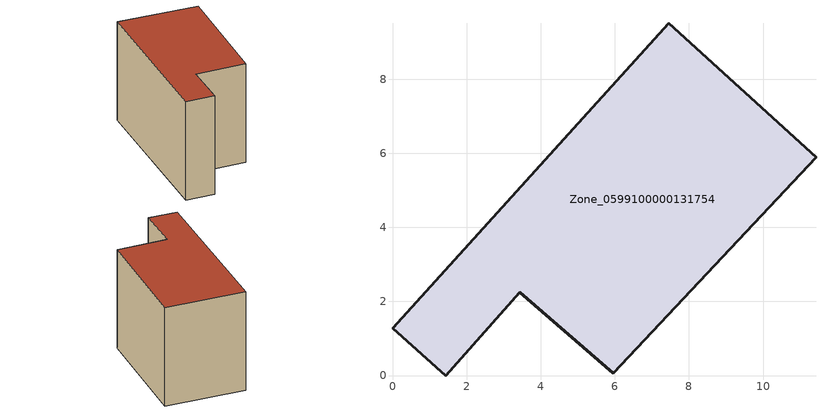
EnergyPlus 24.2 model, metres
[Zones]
Zone_0599100000131754
 floor ground (C_G): 7.46,9.5 11.43,5.89 5.96,0.06 3.44,2.24 1.44,0 0,1.28 z3.22
 wall outside (C_F): 11.43,5.89 7.46,9.5 0,1.28 1.44,0 3.44,2.24 5.96,0.06 11.43,5.89 z3.22:10.05
 roof outside (C_R): 7.46,9.5 0,1.28 1.44,0 3.44,2.24 5.96,0.06 11.43,5.89 z10.05
[BUILDING]
Pand.0599100000131754: North Axis=0; Terrain=City; Loads Convergence Tolerance Value=0.04; Temperature Convergence Tolerance Value=0.4; Solar Distribution=FullExterior; Maximum Number of Warmup Days=25; Minimum Number of Warmup Days=1
[Site:Location]
Rotterdam.The.Hague.AP_ZH_NLD Design_Conditions: Latitude=51.96; Longitude=4.45; Time Zone=1; Elevation=-4.5
[SITE:GROUNDTEMPERATURE:BUILDINGSURFACE]
18, 18, 18, 18, 18, 18, 18, 18, 18, 18, 18, 18
[MATERIAL] Thermal Absorptance=0.9; Solar Absorptance=0.7; Visible Absorptance=0.7
Name | Roughness | Thickness | Conductivity | Density | Specific Heat
G.TI.1946 | MediumSmooth | 0.15 | 1 | 540 | 1210
F.TI.1946 | Rough | 0.3 | 0.857143 | 1920 | 840
R.TI.1946 | MediumRough | 0.2 | 0.1 | 1500 | 1000
[CONSTRUCTION]
C_G: G.TI.1946
C_F: F.TI.1946
C_R: R.TI.1946
[ZONE]
Zone_0599100000131754: Type=1; Multiplier=1; Ceiling Height=Autocalculate; Volume=Autocalculate; Floor Area=autocalculate; Part of Total Floor Area=Yes
[ZONEINFILTRATION:DESIGNFLOWRATE]
Infil_Zone_0599100000131754: Zone or ZoneList or Space or SpaceList=Zone_0599100000131754; Schedule=AlwaysOn; Design Flow Rate Calculation Method=Flow/Area; Flow Rate per Floor Area=0.003; Constant Term Coefficient=1; Temperature Term Coefficient=0; Velocity Term Coefficient=0; Velocity Squared Term Coefficient=0
[HVACTEMPLATE:ZONE:IDEALLOADSAIRSYSTEM]
Zone_0599100000131754: Maximum Heating Supply Air Temperature=50; Minimum Cooling Supply Air Temperature=13; Maximum Heating Supply Air Humidity Ratio=0.0156; Minimum Cooling Supply Air Humidity Ratio=0.0077; Heating Limit=NoLimit; Cooling Limit=NoLimit; Dehumidification Control Type=ConstantSensibleHeatRatio; Cooling Sensible Heat Ratio=0.7; Dehumidification Setpoint=60; Humidification Control Type=None; Humidification Setpoint=30; Outdoor Air Method=None; Outdoor Air Flow Rate per Person=0.00944; Outdoor Air Flow Rate per Zone Floor Area=0; Outdoor Air Flow Rate per Zone=0; Demand Controlled Ventilation Type=None; Outdoor Air Economizer Type=NoEconomizer; Heat Recovery Type=None; Sensible Heat Recovery Effectiveness=0.7; Latent Heat Recovery Effectiveness=0.65
[ZONECONTROL:THERMOSTAT]
ThermostatControl_Zone_0599100000131754: Zone or ZoneList=Zone_0599100000131754; Control Type Schedule=DualSetpointControlType; Control 1=Thermostat_Zone_0599100000131754; Temperature Difference Between Cutout And Setpoint=0
[THERMOSTATSETPOINT:DUALSETPOINT]
Thermostat_Zone_0599100000131754: Heating Setpoint Temperature Schedule=HeatingSetpoint_Zone_0599100000131754; Cooling Setpoint Temperature Schedule=CoolingSetpoint_Zone_0599100000131754
[SCHEDULE:COMPACT]
HeatingSetpoint_Zone_0599100000131754: Through: 12/31, For: AllDays, Until: 24:00, 21
CoolingSetpoint_Zone_0599100000131754: Through: 12/31, For: AllDays, Until: 24:00, 24
DualSetpointControlType: Through: 12/31, For: AllDays, Until: 24:00, 4
AlwaysOn: Through: 12/31, For: AllDays, Until: 24:00, 1
